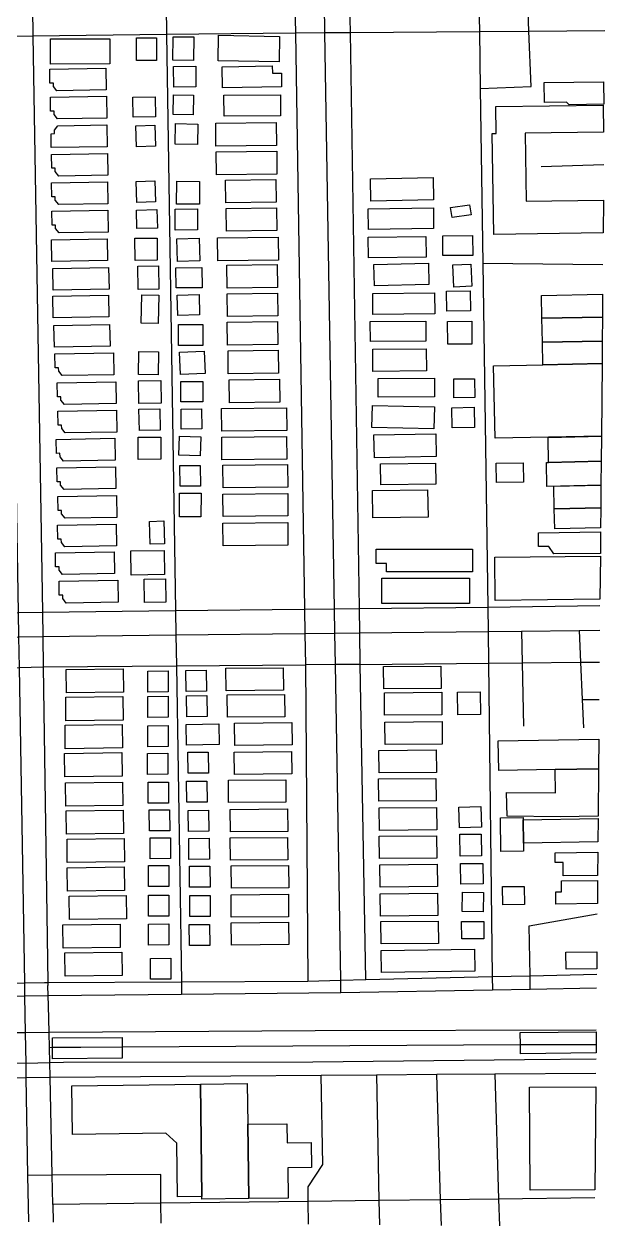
# Model space of a CAD drawing. Header units: millimetres. Extents: x 0 to 813, y 0 to 785.
# Drawn here: x 623.9 to 810.1, y 0.3 to 386 of the extents above; entities that cross this region are included whole.
import ezdxf

# ---------------------------------------------------------------- set-up
doc = ezdxf.new("R2010")
doc.units = ezdxf.units.MM

msp = doc.modelspace()

# ---------------------------------------------------------------- linework, layer by layer
at = {"layer": 'buildings'}
for points in [[(671.5895, 374.3704), (671.6551, 381.9202), (678.3371, 381.8621), (678.2715, 374.3123), (671.5895, 374.3704)], [(686.0822, 374.2222), (686.2531, 382.4263), (705.8406, 382.0229), (705.6697, 373.8189), (686.0822, 374.2222)], [(632.3591, 381.2181), (651.4193, 381.2744), (651.4404, 373.202), (632.3885, 373.1455), (632.3591, 381.2181)], [(659.9473, 381.5778), (666.4057, 381.5772), (666.4002, 374.26), (659.9419, 374.2606), (659.9473, 381.5778)], [(632.1171, 371.5268), (650.0755, 371.837), (650.1973, 364.8407), (634.4391, 364.5669), (633.339, 365.9866), (633.3152, 367.0638), (632.1944, 367.0514), (632.1171, 371.5268)], [(671.8133, 372.4253), (678.9366, 372.5188), (679.02, 365.8671), (671.9049, 365.7735), (671.8133, 372.4253)], [(687.4433, 372.2673), (703.4588, 372.539), (703.5052, 370.2401), (706.3944, 370.2817), (706.4722, 365.8507), (687.5507, 365.5265), (687.4433, 372.2673)], [(790.6502, 367.2111), (809.6824, 367.4369), (809.7732, 360.2512), (798.653, 360.115), (797.7557, 360.9418), (790.7134, 360.8632), (790.6502, 367.2111)], [(632.3458, 362.5087), (650.3042, 362.8189), (650.426, 355.8226), (634.6678, 355.5488), (633.5678, 356.9685), (633.544, 358.0569), (632.4231, 358.0333), (632.3458, 362.5087)], [(658.8025, 362.5563), (665.9178, 362.6832), (666.0279, 356.2533), (658.9126, 356.1264), (658.8025, 362.5563)], [(671.6877, 357.0147), (671.7923, 363.3206), (678.2497, 363.2089), (678.1368, 356.9031), (671.6877, 357.0147)], [(687.9617, 363.1468), (706.0848, 363.3113), (706.1425, 356.571), (688.0276, 356.3952), (687.9617, 363.1468)], [(809.655, 329.485), (809.5636, 318.9454), (774.4605, 318.4811), (774.0249, 350.8821), (775.3053, 350.8989), (775.1926, 359.5553), (809.5137, 360.0115), (809.6264, 351.3458), (784.5746, 351.0233), (784.865, 329.1589), (809.655, 329.485)], [(632.543, 350.815), (633.6638, 350.8274), (633.6482, 351.9046), (634.707, 353.3722), (650.4568, 353.635), (650.5786, 346.6387), (632.6285, 346.3284), (632.543, 350.815)], [(659.7181, 353.288), (665.8131, 353.5015), (666.0451, 346.7707), (659.9501, 346.5572), (659.7181, 353.288)], [(672.3355, 347.4933), (672.4921, 354.0541), (679.6131, 353.8812), (679.4565, 347.3204), (672.3355, 347.4933)], [(685.3451, 354.1742), (704.739, 354.378), (704.8212, 347.0249), (685.4274, 346.8304), (685.3451, 354.1742)], [(632.6845, 344.1738), (650.6429, 344.484), (650.7647, 337.4877), (635.0147, 337.2138), (633.9064, 338.6336), (633.891, 339.7219), (632.7701, 339.6983), (632.6845, 344.1738)], [(685.4809, 344.9778), (704.8887, 345.1722), (704.9641, 337.8377), (685.5632, 337.634), (685.4809, 344.9778)], [(659.879, 335.5098), (665.791, 335.6805), (665.9898, 328.95), (660.0778, 328.7793), (659.879, 335.5098)], [(688.4917, 335.9333), (704.6224, 336.1469), (704.7187, 328.8122), (688.5879, 328.5893), (688.4917, 335.9333)], [(734.9463, 336.2901), (755.0557, 336.7151), (755.21, 329.6186), (735.0922, 329.1936), (734.9463, 336.2901)], [(632.688, 335.0356), (650.6465, 335.3458), (650.7683, 328.3495), (635.01, 328.0757), (633.91, 329.4954), (633.8862, 330.5837), (632.7653, 330.5602), (632.688, 335.0356)], [(672.8292, 335.5305), (680.1757, 335.5111), (680.1536, 328.194), (672.8071, 328.2134), (672.8292, 335.5305)], [(760.6341, 327.1288), (766.7266, 328.0086), (767.2047, 324.7511), (761.1039, 323.8713), (760.6341, 327.1288)], [(632.7913, 325.9075), (650.7498, 326.2178), (650.8716, 319.2215), (635.1216, 318.9476), (634.0132, 320.3674), (633.9977, 321.4445), (632.8769, 321.4321), (632.7913, 325.9075)], [(659.9568, 326.3154), (666.4997, 326.4806), (666.6386, 320.4946), (660.104, 320.3293), (659.9568, 326.3154)], [(672.3368, 326.6297), (679.4598, 326.6789), (679.5091, 319.9386), (672.3861, 319.8894), (672.3368, 326.6297)], [(688.67, 326.8203), (704.8007, 327.0339), (704.9039, 319.6898), (688.7732, 319.4763), (688.67, 326.8203)], [(734.1906, 326.7032), (755.1127, 327.0212), (755.2127, 320.3693), (734.2906, 320.0513), (734.1906, 326.7032)], [(632.6448, 316.704), (650.504, 317.0484), (650.6428, 310.0963), (632.7835, 309.7408), (632.6448, 316.704)], [(659.3965, 317.2487), (666.5198, 317.3311), (666.5909, 310.2353), (659.4676, 310.1529), (659.3965, 317.2487)], [(672.8516, 317.0873), (680.0588, 317.2801), (680.261, 309.9722), (673.0537, 309.7794), (672.8516, 317.0873)], [(685.9508, 317.3695), (705.3517, 317.5733), (705.4271, 310.2295), (686.0261, 310.0258), (685.9508, 317.3695)], [(734.2443, 317.5867), (752.7166, 317.7928), (752.7916, 311.13), (734.3194, 310.935), (734.2443, 317.5867)], [(758.1311, 318.0345), (767.7032, 318.1069), (767.7561, 311.7663), (758.184, 311.6939), (758.1311, 318.0345)], [(688.943, 308.5951), (705.0738, 308.8086), (705.177, 301.4646), (689.0462, 301.251), (688.943, 308.5951)], [(736.0773, 308.799), (753.5139, 309.225), (753.6875, 302.4503), (736.251, 302.0243), (736.0773, 308.799)], [(761.3789, 308.6904), (767.1586, 308.9178), (767.4375, 301.8314), (761.6578, 301.6039), (761.3789, 308.6904)], [(633.1376, 307.4949), (650.9969, 307.8503), (651.1357, 300.8983), (633.2763, 300.5428), (633.1376, 307.4949)], [(660.3481, 308.302), (667.0233, 308.4106), (667.157, 300.8701), (660.4735, 300.7616), (660.3481, 308.302)], [(672.5634, 307.8072), (680.932, 307.9011), (681.0082, 301.3826), (672.6396, 301.2888), (672.5634, 307.8072)], [(633.1104, 298.6456), (650.9696, 298.9899), (651.1084, 292.0379), (633.2491, 291.6824), (633.1104, 298.6456)], [(661.4428, 290.0272), (661.6878, 299.1189), (667.1155, 298.9606), (666.8623, 289.8801), (661.4428, 290.0272)], [(672.9516, 298.9877), (679.9848, 299.2041), (680.1939, 292.6956), (673.1606, 292.4681), (672.9516, 298.9877)], [(689.0374, 299.4363), (705.1682, 299.6498), (705.2714, 292.3058), (689.1407, 292.1016), (689.0374, 299.4363)], [(735.6651, 299.5644), (755.4737, 299.7478), (755.5394, 292.963), (735.7307, 292.7796), (735.6651, 299.5644)], [(759.3132, 300.2363), (766.9682, 300.3698), (767.0785, 293.9399), (759.4317, 293.8064), (759.3132, 300.2363)], [(809.393, 299.2726), (809.3298, 291.9786), (789.9314, 291.5617), (789.779, 298.8596), (809.393, 299.2726)], [(633.4685, 289.2266), (651.3278, 289.5821), (651.4582, 282.6191), (633.6073, 282.2746), (633.4685, 289.2266)], [(673.418, 289.6122), (681.2129, 289.6), (681.2037, 282.8047), (673.4088, 282.8169), (673.418, 289.6122)], [(689.0553, 290.2782), (705.1862, 290.501), (705.2754, 283.1571), (689.1446, 282.9436), (689.0553, 290.2782)], [(734.8977, 290.5328), (752.7054, 290.678), (752.7574, 284.2375), (734.9498, 284.1034), (734.8977, 290.5328)], [(759.661, 290.5732), (767.4483, 290.6389), (767.5009, 283.3101), (759.7137, 283.2555), (759.661, 290.5732)], [(809.3298, 291.9786), (809.263, 284.2754), (790.1082, 283.8634), (789.9314, 291.5617), (809.3298, 291.9786)], [(735.6753, 281.6099), (752.8189, 281.7609), (752.8819, 274.6652), (735.7382, 274.5142), (735.6753, 281.6099)], [(809.263, 284.2754), (809.2001, 277.0192), (790.261, 276.612), (790.1082, 283.8634), (809.263, 284.2754)], [(633.7796, 280.1412), (652.5683, 280.4442), (652.6818, 273.448), (636.0933, 273.1814), (634.9933, 274.6011), (634.9695, 275.6895), (633.8487, 275.6659), (633.7796, 280.1412)], [(660.5856, 273.5459), (660.699, 280.8621), (667.0155, 280.7628), (666.9104, 273.4465), (660.5856, 273.5459)], [(673.7804, 280.6818), (681.6445, 280.991), (681.9225, 273.8157), (674.0584, 273.5065), (673.7804, 280.6818)], [(689.2819, 281.1182), (705.4127, 281.3318), (705.516, 273.997), (689.3851, 273.7835), (689.2819, 281.1182)], [(809.2001, 277.0192), (808.9978, 253.6971), (774.9575, 253.0587), (774.4492, 276.2745), (790.261, 276.612), (809.2001, 277.0192)], [(634.4792, 270.8526), (653.2849, 271.1999), (653.4149, 264.1924), (636.8095, 263.8926), (635.7012, 265.3124), (635.6856, 266.3896), (634.5647, 266.366), (634.4792, 270.8526)], [(660.5761, 271.4918), (667.6998, 271.6297), (667.8438, 264.3113), (660.7283, 264.1732), (660.5761, 271.4918)], [(674.1552, 271.2738), (681.1953, 271.3237), (681.2382, 264.8056), (674.1982, 264.7557), (674.1552, 271.2738)], [(689.6461, 271.7895), (705.777, 272.0031), (705.8733, 264.6684), (689.7424, 264.4456), (689.6461, 271.7895)], [(737.4282, 272.2011), (755.46, 272.3333), (755.4992, 266.337), (737.4676, 266.2159), (737.4282, 272.2011)], [(761.6763, 272.1683), (768.3591, 272.188), (768.3644, 266.1032), (761.6899, 266.0834), (761.6763, 272.1683)], [(660.7293, 262.3856), (667.4048, 262.5163), (667.5444, 255.6531), (660.8688, 255.5112), (660.7293, 262.3856)], [(674.2197, 262.446), (680.8117, 262.533), (680.897, 256.1033), (674.3049, 256.0163), (674.2197, 262.446)], [(687.2354, 262.606), (708.0212, 262.8163), (708.0974, 255.5656), (687.3045, 255.346), (687.2354, 262.606)], [(735.4158, 256.4959), (735.5604, 263.6009), (755.4554, 263.1951), (755.3108, 256.1012), (735.4158, 256.4959)], [(761.0478, 262.8801), (768.1636, 263.0515), (768.3145, 256.5213), (761.1988, 256.361), (761.0478, 262.8801)], [(634.7319, 261.7233), (653.5375, 262.0594), (653.6675, 255.052), (637.0621, 254.7522), (635.9537, 256.172), (635.9382, 257.2492), (634.809, 257.2257), (634.7319, 261.7233)], [(634.2135, 252.7006), (653.0192, 253.0479), (653.1491, 246.0293), (636.5437, 245.7295), (635.4353, 247.1493), (635.4116, 248.2377), (634.2907, 248.2141), (634.2135, 252.7006)], [(660.5184, 253.3935), (667.7323, 253.3974), (667.7371, 246.3022), (660.5313, 246.2871), (660.5184, 253.3935)], [(673.4767, 247.6403), (673.7125, 253.7563), (680.6087, 253.4965), (680.3729, 247.3805), (673.4767, 247.6403)], [(687.2531, 253.4385), (708.046, 253.6488), (708.1222, 246.3981), (687.3292, 246.1785), (687.2531, 253.4385)], [(736.0511, 254.1365), (755.8616, 254.5197), (756.0057, 247.2123), (746.1003, 247.0096), (736.2034, 246.8179), (736.0511, 254.1365)], [(808.9978, 253.6908), (808.9285, 245.6992), (792.0632, 245.3252), (791.8819, 253.3028), (808.9978, 253.6908)], [(634.3998, 243.583), (653.2056, 243.9302), (653.3273, 236.9228), (636.7301, 236.623), (635.6218, 238.0428), (635.5979, 239.12), (634.477, 239.0965), (634.3998, 243.583)], [(673.8545, 244.306), (680.3882, 244.3602), (680.4465, 237.6976), (673.9046, 237.6545), (673.8545, 244.306)], [(687.613, 244.4077), (708.406, 244.6273), (708.4821, 237.3673), (687.6962, 237.157), (687.613, 244.4077)], [(738.2034, 244.8352), (755.7881, 245.0934), (755.8956, 238.3526), (738.3108, 238.0833), (738.2034, 244.8352)], [(775.2467, 245.1022), (783.9226, 245.2046), (783.9932, 238.9971), (775.3173, 238.8947), (775.2467, 245.1022)], [(808.9285, 245.6992), (808.8616, 237.9863), (791.537, 237.6051), (791.3672, 245.3126), (792.0632, 245.3252), (808.9285, 245.6992)], [(673.7277, 235.4464), (680.626, 235.4198), (680.6103, 227.8806), (673.7119, 227.8962), (673.7277, 235.4464)], [(687.6232, 235.1659), (708.4161, 235.3762), (708.4923, 228.1255), (687.6994, 227.9152), (687.6232, 235.1659)], [(735.6219, 236.2524), (753.2815, 236.5321), (753.4214, 227.7924), (735.7618, 227.5127), (735.6219, 236.2524)], [(808.8616, 237.9861), (808.7988, 230.7457), (793.8959, 230.3997), (793.7222, 237.6513), (808.8616, 237.9861)], [(634.7095, 234.331), (653.5236, 234.6782), (653.6453, 227.6708), (637.0398, 227.371), (635.9398, 228.7908), (635.916, 229.868), (634.7951, 229.8444), (634.7095, 234.331)], [(808.7988, 230.7457), (808.7428, 224.2834), (794.0349, 223.9581), (793.8959, 230.3997), (808.7988, 230.7457)], [(634.63, 225.1824), (653.4441, 225.5296), (653.5657, 218.5111), (636.9602, 218.2113), (635.8602, 219.6421), (635.8364, 220.7194), (634.7155, 220.6958), (634.63, 225.1824)], [(664.0689, 226.3699), (668.7356, 226.5181), (668.971, 219.21), (664.296, 219.0618), (664.0689, 226.3699)], [(687.6257, 225.8404), (708.4256, 226.0506), (708.4948, 218.8), (687.7087, 218.5803), (687.6257, 225.8404)], [(808.7323, 223.0692), (808.6713, 216.0401), (793.7294, 216.0127), (792.1699, 218.3157), (788.8025, 218.3635), (788.7988, 222.7471), (808.7323, 223.0692)], [(633.922, 216.3168), (652.7361, 216.664), (652.8577, 209.6455), (636.2522, 209.3457), (635.1522, 210.7654), (635.1284, 211.8538), (634.0075, 211.8302), (633.922, 216.3168)], [(658.1179, 216.9392), (668.8029, 217.0573), (668.8931, 209.2952), (658.2081, 209.1771), (658.1179, 216.9392)], [(736.7958, 217.5216), (767.6686, 217.4869), (767.6549, 210.1697), (740.0528, 210.1983), (740.0511, 212.8632), (736.7969, 212.8692), (736.7958, 217.5216)], [(808.6644, 215.2461), (808.5442, 201.3743), (774.9581, 200.996), (774.8001, 214.8646), (808.6644, 215.2461)], [(635.1042, 207.1572), (653.9182, 207.4933), (654.0399, 200.4859), (637.4427, 200.1861), (636.3343, 201.6058), (636.3105, 202.6831), (635.1896, 202.6595), (635.1042, 207.1572)], [(662.3641, 207.8751), (669.2717, 207.9595), (669.3639, 200.4194), (662.4563, 200.335), (662.3641, 207.8751)], [(738.6156, 208.1566), (766.6746, 208.1685), (766.679, 200.0629), (738.6281, 200.0398), (738.6156, 208.1566)], [(637.3653, 178.8679), (655.6555, 179.0975), (655.7478, 171.5796), (637.4576, 171.35), (637.3653, 178.8679)], [(663.5517, 178.3183), (670.0855, 178.3725), (670.135, 171.6545), (663.6095, 171.6001), (663.5517, 178.3183)], [(675.7986, 178.5672), (682.324, 178.6215), (682.3818, 171.8923), (675.848, 171.838), (675.7986, 178.5672)], [(688.6219, 179.233), (707.0027, 179.3843), (707.0648, 172.1886), (688.6839, 172.0374), (688.6219, 179.233)], [(739.1829, 179.7933), (757.5554, 179.9447), (757.6176, 172.7602), (739.245, 172.5976), (739.1829, 179.7933)], [(637.2377, 169.9307), (655.528, 170.1603), (655.6286, 162.6423), (637.3384, 162.4127), (637.2377, 169.9307)], [(663.5312, 170.224), (670.0566, 170.2783), (670.1144, 163.5491), (663.5806, 163.4948), (663.5312, 170.224)], [(675.9935, 170.4266), (682.5189, 170.4698), (682.5767, 163.7517), (676.043, 163.6974), (675.9935, 170.4266)], [(689.0376, 170.7019), (707.4184, 170.8531), (707.4806, 163.6686), (689.0996, 163.5062), (689.0376, 170.7019)], [(739.4171, 171.3859), (757.7896, 171.5373), (757.86, 164.3416), (739.4791, 164.1902), (739.4171, 171.3859)], [(762.8125, 171.5936), (770.1521, 171.7187), (770.2796, 164.4004), (762.9317, 164.2754), (762.8125, 171.5936)], [(739.5594, 161.9577), (757.932, 162.1203), (757.9941, 154.9246), (739.6214, 154.7621), (739.5594, 161.9577)], [(637.0269, 160.9609), (655.3172, 161.1905), (655.4178, 153.6614), (637.1275, 153.4318), (637.0269, 160.9609)], [(663.5324, 160.8082), (670.066, 160.8513), (670.1156, 154.1332), (663.5901, 154.0789), (663.5324, 160.8082)], [(675.8555, 161.2341), (686.3334, 161.3873), (686.4337, 154.7798), (675.9557, 154.6155), (675.8555, 161.2341)], [(691.4163, 161.6651), (709.7973, 161.8275), (709.8593, 154.6319), (691.4783, 154.4695), (691.4163, 161.6651)], [(808.1547, 156.4587), (808.0727, 146.9995), (794.1866, 146.7749), (776.0994, 146.4757), (775.9379, 155.9236), (808.1547, 156.4587)], [(636.9069, 151.9347), (655.1972, 152.1643), (655.2979, 144.6464), (636.9993, 144.4168), (636.9069, 151.9347)], [(663.4551, 151.9149), (669.9888, 151.9692), (670.0383, 145.24), (663.5128, 145.1857), (663.4551, 151.9149)], [(676.4086, 152.2798), (682.9341, 152.3341), (682.992, 145.616), (676.4582, 145.5617), (676.4086, 152.2798)], [(691.2775, 152.3727), (709.6584, 152.5239), (709.7204, 145.3283), (691.3394, 145.1659), (691.2775, 152.3727)], [(737.6624, 152.8693), (756.0433, 153.0206), (756.1054, 145.825), (737.7245, 145.6736), (737.6624, 152.8693)], [(808.0727, 146.9995), (807.9405, 131.7607), (795.7524, 131.5538), (778.7418, 131.8317), (778.6196, 139.3992), (794.3161, 139.2445), (794.1866, 146.7749), (808.0727, 146.9995)], [(637.157, 142.5056), (655.4473, 142.7353), (655.5479, 135.2062), (637.2577, 134.9877), (637.157, 142.5056)], [(676.0208, 143.0006), (682.5463, 143.0549), (682.5958, 136.3258), (676.0703, 136.2714), (676.0208, 143.0006)], [(689.4306, 143.3171), (707.8115, 143.4684), (707.8736, 136.2838), (689.4926, 136.1215), (689.4306, 143.3171)], [(737.5418, 143.7543), (755.9228, 143.9168), (755.9849, 136.7211), (737.6039, 136.5587), (737.5418, 143.7543)], [(663.6403, 142.664), (670.1741, 142.7183), (670.2236, 135.9891), (663.6982, 135.9459), (663.6403, 142.664)], [(637.394, 133.4764), (655.6843, 133.706), (655.7767, 126.1881), (637.4863, 125.9585), (637.394, 133.4764)], [(664.0113, 133.7669), (670.5368, 133.8212), (670.5946, 127.1031), (664.0608, 127.0488), (664.0113, 133.7669)], [(676.5536, 133.6135), (683.0791, 133.6678), (683.1369, 126.9497), (676.6114, 126.8953), (676.5536, 133.6135)], [(689.9717, 133.9299), (708.3444, 134.0924), (708.4147, 126.8967), (690.0337, 126.7343), (689.9717, 133.9299)], [(737.768, 134.4254), (756.1489, 134.5767), (756.211, 127.3811), (737.8301, 127.2297), (737.768, 134.4254)], [(763.2559, 134.6705), (770.3723, 134.8975), (770.5886, 128.2557), (763.4722, 128.0287), (763.2559, 134.6705)], [(776.6144, 131.2452), (783.8795, 131.3125), (783.8873, 130.6051), (784.0172, 123.1305), (784.0573, 120.5243), (776.7918, 120.4104), (776.6144, 131.2452)], [(807.9339, 130.9942), (807.869, 123.5165), (784.0172, 123.1305), (783.8873, 130.6051), (807.9339, 130.9942)], [(637.6637, 124.4024), (655.9541, 124.6321), (656.0548, 117.1141), (637.7644, 116.8845), (637.6637, 124.4024)], [(664.2823, 124.8373), (670.8077, 124.8805), (670.8656, 118.1624), (664.3401, 118.108), (664.2823, 124.8373)], [(676.7164, 124.6404), (683.2419, 124.6947), (683.2996, 117.9655), (676.7658, 117.9112), (676.7164, 124.6404)], [(689.9839, 124.8249), (708.3565, 124.9762), (708.4187, 117.7917), (690.0459, 117.6293), (689.9839, 124.8249)], [(737.7806, 125.3537), (756.1532, 125.5051), (756.2154, 118.3206), (737.8426, 118.158), (737.7806, 125.3537)], [(763.5871, 125.9625), (770.4034, 126.0477), (770.5005, 119.0516), (763.684, 118.9553), (763.5871, 125.9625)], [(807.8402, 120.1948), (807.7755, 112.7312), (796.7711, 112.6241), (796.7247, 116.8964), (794.1708, 116.872), (794.1427, 120.0552), (807.8402, 120.1948)], [(663.7481, 115.9036), (670.2736, 115.9579), (670.3231, 109.2287), (663.7976, 109.1855), (663.7481, 115.9036)], [(676.9292, 115.7002), (683.4548, 115.7545), (683.5125, 109.0253), (676.987, 108.9709), (676.9292, 115.7002)], [(690.2877, 115.8395), (708.6604, 115.9908), (708.7307, 108.7951), (690.3497, 108.6439), (690.2877, 115.8395)], [(737.9667, 116.1916), (756.3395, 116.3542), (756.4016, 109.1585), (738.0287, 108.996), (737.9667, 116.1916)], [(763.8458, 116.5555), (770.9693, 116.6381), (771.0452, 110.0752), (763.93, 109.9926), (763.8458, 116.5555)], [(637.717, 115.2527), (656.0074, 115.4823), (656.1081, 107.9643), (637.8094, 107.7348), (637.717, 115.2527)], [(777.2997, 109.1726), (784.2586, 109.2426), (784.3267, 103.4531), (777.3607, 103.3739), (777.2997, 109.1726)], [(807.7618, 111.1495), (807.6974, 103.7172), (794.3964, 103.5705), (794.3537, 107.4798), (796.2258, 107.5101), (796.1867, 111.0284), (807.7618, 111.1495)], [(638.343, 106.0868), (656.6334, 106.3164), (656.734, 98.7985), (638.4436, 98.5688), (638.343, 106.0868)], [(663.7485, 106.3989), (670.274, 106.4533), (670.3318, 99.724), (663.8063, 99.6697), (663.7485, 106.3989)], [(677.0052, 106.2837), (683.5307, 106.3381), (683.5884, 99.6088), (677.0546, 99.5546), (677.0052, 106.2837)], [(690.2651, 106.5461), (708.6379, 106.7085), (708.6999, 99.5128), (690.3271, 99.3504), (690.2651, 106.5461)], [(738.0604, 106.9083), (756.4415, 107.0596), (756.5036, 99.8751), (738.1225, 99.7126), (738.0604, 106.9083)], [(764.4016, 101.1945), (764.5052, 107.4005), (771.1788, 107.2982), (771.0834, 101.081), (764.4016, 101.1945)], [(636.3621, 96.9103), (654.6608, 97.1398), (654.7531, 89.6108), (636.4628, 89.3923), (636.3621, 96.9103)], [(663.7595, 97.1496), (670.285, 97.2039), (670.3428, 90.4858), (663.809, 90.4315), (663.7595, 97.1496)], [(676.8331, 96.9916), (683.3586, 97.0459), (683.4165, 90.3278), (676.891, 90.2734), (676.8331, 96.9916)], [(690.2951, 97.5852), (708.6763, 97.7476), (708.7383, 90.5519), (690.3572, 90.3896), (690.2951, 97.5852)], [(738.3314, 97.9565), (756.7124, 98.1078), (756.7746, 90.9233), (738.3935, 90.7608), (738.3314, 97.9565)], [(764.1823, 97.932), (771.3053, 97.959), (771.332, 92.4181), (764.2089, 92.38), (764.1823, 97.932)], [(738.4002, 88.6733), (768.2897, 89.1023), (768.3949, 82.084), (738.5053, 81.6438), (738.4002, 88.6733)], [(636.9481, 87.9224), (655.2385, 88.152), (655.3392, 80.6341), (637.0488, 80.4045), (636.9481, 87.9224)], [(664.4109, 86.1403), (670.9448, 86.1946), (670.9943, 79.4765), (664.4688, 79.4222), (664.4109, 86.1403)], [(807.5629, 88.2118), (807.516, 82.7992), (797.6945, 82.6945), (797.6301, 88.1117), (807.5629, 88.2118)], [(807.341, 62.6175), (807.2818, 55.7933), (783.062, 55.5243), (783.0312, 58.3911), (782.9821, 62.347), (807.341, 62.6175)], [(633.0285, 60.6152), (655.3729, 60.7467), (655.3456, 57.6105), (655.322, 54.0927), (633.0609, 53.9419), (633.043, 57.4879), (633.0285, 60.6152)], [(639.1848, 45.2053), (680.4247, 45.731), (680.9124, 9.7557), (673.0902, 9.6562), (672.8569, 26.848), (669.3706, 30.0333), (639.3904, 29.6331), (639.1848, 45.2053)], [(680.4247, 45.731), (695.4357, 45.9357), (695.6427, 32.9229), (695.9502, 9.0387), (680.9252, 8.8342), (680.9124, 9.7557), (680.4247, 45.731)], [(807.1873, 44.8921), (806.901, 11.8737), (786.1129, 11.7556), (785.9261, 44.778), (807.1873, 44.8921)], [(695.6427, 32.9229), (708.1275, 33.0843), (708.2065, 26.9597), (715.9172, 27.051), (716.0286, 19.0461), (708.4431, 18.9538), (708.5673, 9.2084), (695.9502, 9.0387), (695.6427, 32.9229)]]:
    msp.add_lwpolyline(points, dxfattribs=at)
at = {"layer": 'minor_roads'}
for points in [[(612.154, 779.6625), (615.1426, 602.6505), (615.2971, 593.2164), (615.4423, 584.6268), (618.5619, 399.8094), (618.7079, 390.9945), (618.8599, 382.0772), (621.9829, 197.1315), (622.1104, 189.3871), (622.2819, 179.5017), (623.9905, 78.3303), (624.0647, 74.0578)], [(663.4578, 779.2147), (666.1895, 603.1417), (666.3366, 593.6474), (666.4713, 585.1304), (669.3331, 400.4383), (669.4719, 391.5862), (669.6103, 382.697), (672.477, 197.7349), (672.5973, 189.9533), (672.7546, 180.0308), (674.33, 78.6559), (674.3916, 74.5417)], [(725.4702, 75.0381), (725.4083, 79.1336), (723.7272, 180.435), (723.5572, 190.5158), (723.4233, 198.3255), (720.3739, 383.2425), (720.2289, 392.1877), (720.0834, 401.0677), (717.0245, 585.6498), (716.8821, 594.0924), (716.7309, 603.9125), (713.8396, 778.7749)], [(765.779, 778.3216), (768.0374, 604.6584), (768.1652, 594.5314), (768.2318, 586.1732), (768.31, 575.9443), (769.6646, 401.6797), (769.7332, 392.7445), (769.8697, 383.6133), (770.1284, 365.3137), (770.9426, 309.1954), (772.5324, 198.9044), (772.6522, 191.0577), (772.7802, 180.8785), (774.0013, 80.2755), (774.0608, 75.91)], [(770.1284, 365.3137), (786.4559, 365.9559), (785.7636, 383.7609), (785.3974, 392.9343)], [(809.7529, 340.7722), (789.636, 340.1903)], [(809.4746, 308.6842), (770.9426, 309.1954)], [(417.8666, 187.1271), (426.3008, 187.221), (469.3069, 187.7022), (510.0582, 188.1474), (519.0699, 188.2458), (528.2209, 188.3522), (570.1482, 188.8061), (612.1661, 189.2781), (622.1104, 189.3871), (629.8905, 189.4777), (672.5973, 189.9533), (713.9192, 190.4134), (723.5572, 190.5158)], [(723.5572, 190.5158), (731.5182, 190.6049), (772.6522, 191.0577), (783.3272, 191.1791), (801.824, 191.391), (808.4582, 191.4657)], [(783.3272, 191.1791), (783.5727, 180.9766), (784.0692, 160.661)], [(801.824, 191.391), (802.2641, 181.1589), (802.8078, 169.2321), (803.2164, 160.1618)], [(802.8078, 169.2321), (808.2656, 169.2542)], [(786.2051, 76.1397), (786.1252, 80.5612), (785.8541, 96.6365), (807.6686, 100.3951)], [(725.4702, 75.0381), (674.3916, 74.5417), (631.636, 74.1316), (624.0647, 74.0578), (614.1343, 73.958), (573.2853, 73.5596), (521.5807, 73.0791), (470.502, 72.5749), (427.9696, 72.2385), (419.626, 72.1717), (409.9528, 72.042), (369.2564, 71.5969), (317.6351, 71.1078), (267.3081, 70.6264), (215.4083, 70.1219), (165.2621, 69.6397), (113.0231, 69.3437), (62.5411, 68.651), (22.6109, 68.2942), (11.5113, 68.1869)], [(624.0647, 74.0578), (624.2613, 62.255), (624.4273, 52.5465), (624.5125, 47.9388), (625.0322, 16.477), (625.2842, 1.5841)], [(807.4618, 76.5451), (786.2051, 76.1397), (774.0608, 75.91), (725.4702, 75.0381)], [(420.0257, 46.202), (428.2025, 46.2889), (477.8482, 46.8239), (574.3672, 47.556), (614.6101, 47.8574), (624.5125, 47.9388), (632.2368, 47.9926), (719.1804, 48.6611), (736.8767, 48.796), (756.2641, 48.9535), (774.865, 49.0899), (807.226, 49.35)], [(715.1229, 0.8), (715.0222, 8.1286), (714.9591, 12.8756), (719.718, 20.0192), (719.1804, 48.6611)], [(736.8767, 48.796), (737.6603, 8.4067), (737.8074, 0.6021)], [(757.691, 0.4286), (757.4521, 8.6444), (756.2641, 48.9535)], [(774.865, 49.0899), (776.0469, 8.874), (776.3041, 0.2661)], [(667.8083, 1.213), (667.7837, 7.5617), (667.7589, 16.7292), (632.9373, 16.52), (625.0322, 16.477)]]:
    msp.add_lwpolyline(points, dxfattribs=at)
at = {"layer": 'paths'}
for points in [[(728.5014, 383.3022), (728.3568, 392.2846), (728.2112, 401.1647)], [(626.4601, 399.9083), (626.599, 391.0748), (626.7583, 382.1947)], [(710.4873, 400.9556), (710.6954, 392.0657), (710.9106, 383.1944)], [(609.187, 381.9287), (618.8599, 382.0772), (626.7583, 382.1947)], [(626.7583, 382.1947), (669.6103, 382.697), (710.9106, 383.1944)], [(626.7583, 382.1947), (629.7561, 197.2315)], [(710.9106, 383.1944), (720.3739, 383.2425), (728.5014, 383.3022)], [(710.9106, 383.1944), (713.7852, 198.223)], [(728.5014, 383.3022), (769.8697, 383.6133), (785.763, 383.7546), (810.1275, 383.9787)], [(731.3982, 198.4238), (728.5014, 383.3022)], [(612.0525, 197.0132), (621.9829, 197.1315), (629.7561, 197.2315)], [(629.7561, 197.2315), (672.477, 197.7349), (713.7852, 198.223)], [(629.7561, 197.2315), (629.8905, 189.4777), (630.049, 179.6947)], [(713.7852, 198.223), (723.4233, 198.3255), (731.3982, 198.4238)], [(713.7852, 198.223), (713.9192, 190.4134), (714.0825, 180.3699)], [(731.3982, 198.4238), (772.5324, 198.9044), (808.5265, 199.3381)], [(731.6809, 180.4869), (731.5182, 190.6049), (731.3982, 198.4238)], [(612.3226, 179.2626), (622.2819, 179.5017), (630.049, 179.6947)], [(630.049, 179.6947), (672.7546, 180.0308), (714.0825, 180.3699)], [(630.049, 179.6947), (631.5436, 78.3538), (631.5526, 77.4876)], [(731.6809, 180.4869), (723.7272, 180.435), (714.0825, 180.3699)], [(714.0825, 180.3699), (714.8851, 78.8806)], [(731.6809, 180.4869), (772.7802, 180.8785), (783.573, 180.9848), (802.2696, 181.1668), (808.3694, 181.2229)], [(733.4746, 79.3149), (731.6809, 180.4869)], [(733.4746, 79.3149), (774.0013, 80.2755), (786.1252, 80.5612), (807.5009, 81.0605)], [(615.0688, 78.2032), (623.9905, 78.3303), (630.4311, 78.3523)], [(630.4311, 78.3523), (631.5436, 78.3538), (674.33, 78.6559), (714.8851, 78.8806)], [(631.727, 70.9851), (631.636, 74.1316), (631.5526, 77.4876)], [(714.8851, 78.8806), (725.4083, 79.1336), (733.4746, 79.3149)], [(806.8782, 9.2498), (776.0469, 8.874), (757.4521, 8.6444), (737.6603, 8.4067), (715.0222, 8.1286), (667.7837, 7.5617), (633.148, 7.1368), (632.9373, 16.52), (632.2368, 47.9926), (632.1316, 52.7028), (632.0339, 57.4688), (631.9159, 62.3094), (631.727, 70.9851)], [(783.0312, 58.3911), (655.3456, 57.6105)], [(807.3045, 58.4122), (804.1569, 58.4034), (783.0312, 58.3911)], [(633.043, 57.4879), (632.0339, 57.4688)], [(655.3456, 57.6105), (642.0685, 57.5398), (637.2947, 57.4975), (633.043, 57.4879)], [(633.148, 7.1368), (633.2269, 1.5148)]]:
    msp.add_lwpolyline(points, dxfattribs=at)
at = {"layer": 'railways'}
for points in [[(807.3455, 63.1373), (717.1886, 62.89), (631.9159, 62.3094), (624.2613, 62.255), (614.3591, 62.2015), (575.5014, 61.9439), (514.7538, 63.4129), (428.0555, 62.9402), (419.7748, 62.91), (409.9753, 62.6605), (382.6962, 62.4342)], [(382.3323, 55.9307), (410.0602, 55.6424), (419.8737, 55.9011), (428.1133, 55.9967), (468.4203, 56.4735), (504.5158, 55.9635), (543.6608, 54.0497), (575.2765, 52.8903), (614.5331, 52.6139), (624.4273, 52.5465), (632.1316, 52.7028), (636.5093, 52.8044), (716.5182, 52.9933), (784.3685, 53.7261), (807.2657, 53.9319)]]:
    msp.add_lwpolyline(points, dxfattribs=at)

doc.saveas('drawing.dxf')
